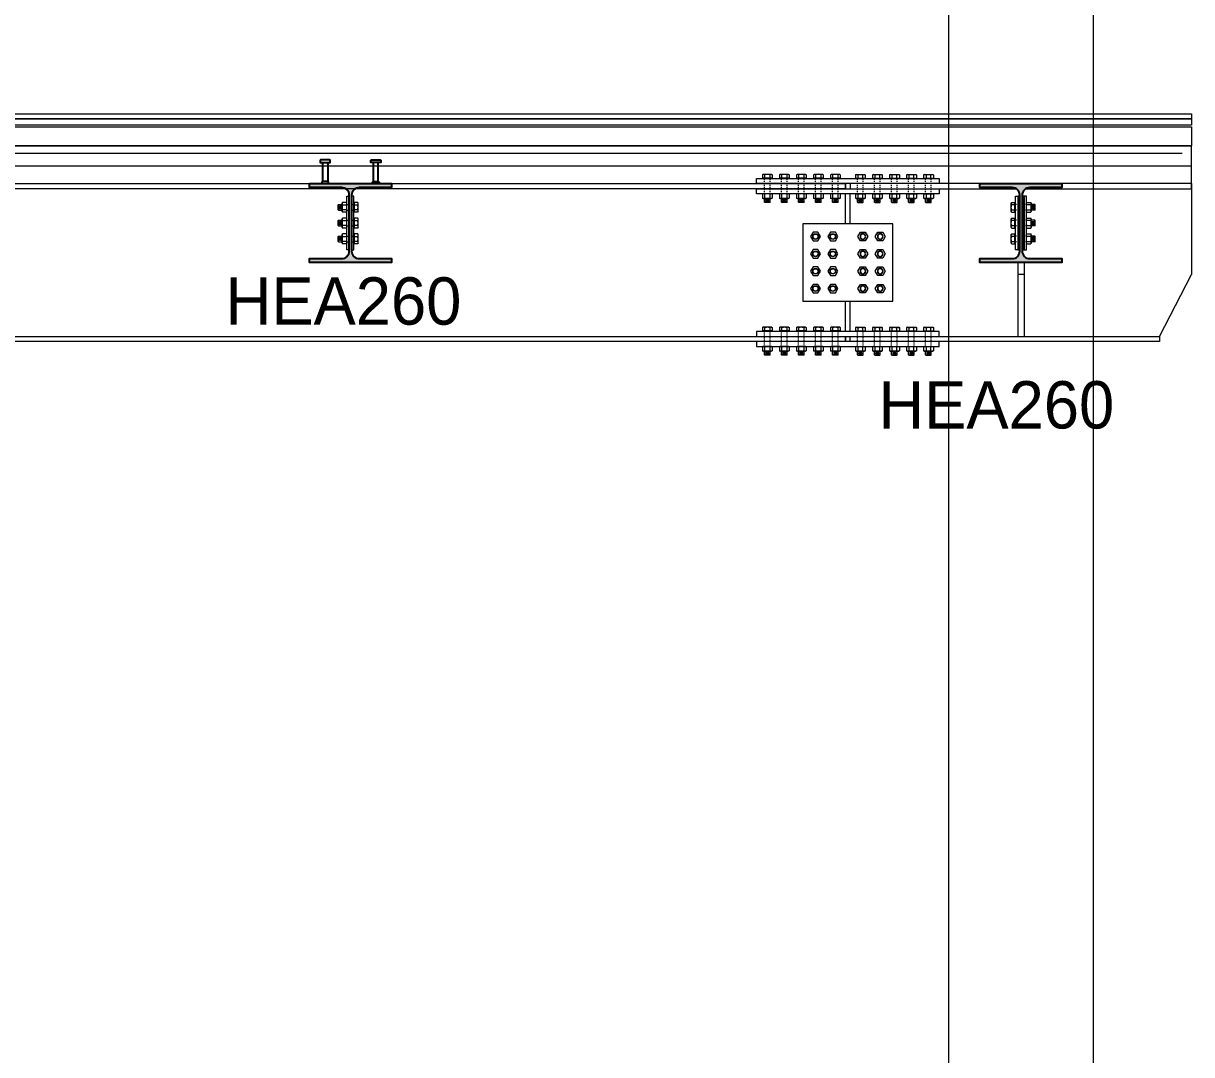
# Model space of a CAD drawing. Header units: millimetres. Extents: x -6949 to 549764, y -83146 to 127128.
# Drawn here: x 170963 to 174666, y 63781 to 67048 of the extents above; entities that cross this region are included whole.
import ezdxf

# ---------------------------------------------------------------- set-up
doc = ezdxf.new("R2010")
doc.units = ezdxf.units.MM
doc.linetypes.add('Tratto', pattern=[6.35, 3.175, -3.175])
for name, color, linetype, lineweight in [('armatura', 1, 'Continuous', 15), ('bulloni', 5, 'Continuous', 9), ('piastra', 6, 'Continuous', 18), ('S-BEAM', 5, 'Continuous', 18), ('S-COLS', 7, 'Continuous', 18), ('SEZIONI acciaio - Steel sections', 7, 'Continuous', 25), ('solaio2', 7, 'Continuous', 9)]:
    doc.layers.add(name, color=color, linetype=linetype, lineweight=lineweight)
doc.layers.add('PIOLO', color=4, linetype='Continuous')
doc.layers.add('quote', color=7, linetype='Continuous', lineweight=5, true_color=0x383838)
doc.styles.get("Standard").update_dxf_attribs({"font": ''})
doc.styles.get('Standard').set_extended_font_data('Bahnschrift Light')

# ---------------------------------------------------------------- blocks, each defined once
blk = doc.blocks.new('*U196')
at = {"layer": 'bulloni'}
blk.add_lwpolyline([(-15.6, 0), (-7.8, -13.5), (7.8, -13.5), (15.6, 0), (7.8, 13.5), (-7.8, 13.5)], close=True, dxfattribs=at)
for radius in [9, 7.88]:
    blk.add_circle((0, 0), radius, dxfattribs=at)
blk = doc.blocks.new('*U197')
at = {"color": 0, "linetype": 'ByBlock', "lineweight": -2, "transparency": 16777216}
for p in [(0, 0), (55, 0), (0, -55), (55, -55), (0, -110), (55, -110), (0, -165), (55, -165)]:
    blk.add_blockref('*U196', p, dxfattribs=at)
blk = doc.blocks.new('*U198')
at = {"layer": 'bulloni'}
blk.add_lwpolyline([(-15.6, 0), (-7.8, -13.5), (7.8, -13.5), (15.6, 0), (7.8, 13.5), (-7.8, 13.5)], close=True, dxfattribs=at)
for radius in [9, 7.88]:
    blk.add_circle((0, 0), radius, dxfattribs=at)
blk = doc.blocks.new('*U199')
at = {"color": 0, "linetype": 'ByBlock', "lineweight": -2, "transparency": 16777216}
for p in [(0, 0), (55, 0), (0, -55), (55, -55), (0, -110), (55, -110), (0, -165), (55, -165)]:
    blk.add_blockref('*U198', p, dxfattribs=at)
blk = doc.blocks.new('*U200')
at = {"layer": 'bulloni'}
for p, q in [((-13.7, 44.3), (-15.6, 43.1)), ((-15.6, 43.1), (-15.6, 32.8)), ((13.7, 44.3), (-13.7, 44.3)), ((-7.8, 32.8), (-7.8, 43.1)), ((7.8, 43.1), (7.8, 32.8)), ((13.7, 44.3), (15.6, 43.1)), ((15.6, 43.1), (15.6, 32.8)), ((15.6, 32.8), (-15.6, 32.8)), ((-12.5, 32.8), (-12.5, 32.3)), ((12.5, 32.3), (-12.5, 32.3)), ((12.5, 32.8), (12.5, 32.3)), ((-13.7, -16.7), (-15.6, -17.9)), ((-15.6, -17.9), (-15.6, -30.4)), ((-13.7, -31.7), (-15.6, -30.4)), ((13.7, -16.7), (-13.7, -16.7)), ((13.7, -31.7), (-13.7, -31.7)), ((-9, -43.3), (-9, -31.7)), ((-7.8, -30.4), (-7.8, -17.9)), ((-6.5, -34.4), (6.5, -33.7)), ((-5, -36.8), (5, -36.3)), ((7.8, -17.9), (7.8, -30.4)), ((9, -43.3), (9, -31.7)), ((13.7, -16.7), (15.6, -17.9)), ((13.7, -31.7), (15.6, -30.4)), ((15.6, -17.9), (15.6, -30.4)), ((-8, -44.3), (-9, -43.3)), ((9, -43.3), (-9, -43.3)), ((8, -44.3), (-8, -44.3)), ((-6.5, -39.4), (6.5, -38.7)), ((-5, -41.8), (5, -41.3)), ((9, -43.3), (8, -44.3))]:
    blk.add_line(p, q, dxfattribs=at)
at = {"layer": 'bulloni', "linetype": 'Tratto'}
for points in [[(-9, -16.7), (-9, 31.3)], [(9, -16.7), (9, 31.3)]]:
    blk.add_lwpolyline(points, dxfattribs=at)
at = {"layer": 'bulloni'}
for centre, radius, start, end in [((-11.7, 37.6), 6.67, 54.2621, 125.7379), ((0, 19.5), 24.8, 71.6858, 108.3142), ((11.7, 37.6), 6.67, 54.2621, 125.7379), ((-10, 31.3), 1, 0, 90), ((10, 31.3), 1, 90, 180), ((-11.7, -23.4), 6.67, 54.2621, 125.7379), ((-11.7, -25), 6.67, 234.2621, 305.7379), ((0, -41.5), 24.8, 71.6858, 108.3142), ((0, -6.9), 24.8, 251.6858, 288.3142), ((11.7, -23.4), 6.67, 54.2621, 125.7379), ((11.7, -25), 6.67, 234.2621, 305.7379)]:
    blk.add_arc(centre, radius, start, end, dxfattribs=at)
blk = doc.blocks.new('*U201')
at = {"color": 0, "linetype": 'ByBlock', "lineweight": -2, "transparency": 16777216}
for p in [(0, 0), (54, 0), (108, 0), (162, 0), (216, 0)]:
    blk.add_blockref('*U200', p, dxfattribs=at)
blk = doc.blocks.new('*U202')
at = {"layer": 'bulloni'}
for p, q in [((-13.7, 44.3), (-15.6, 43.1)), ((-15.6, 43.1), (-15.6, 32.8)), ((13.7, 44.3), (-13.7, 44.3)), ((-7.8, 32.8), (-7.8, 43.1)), ((7.8, 43.1), (7.8, 32.8)), ((13.7, 44.3), (15.6, 43.1)), ((15.6, 43.1), (15.6, 32.8)), ((15.6, 32.8), (-15.6, 32.8)), ((-12.5, 32.8), (-12.5, 32.3)), ((12.5, 32.3), (-12.5, 32.3)), ((12.5, 32.8), (12.5, 32.3)), ((-13.7, -16.7), (-15.6, -17.9)), ((-15.6, -17.9), (-15.6, -30.4)), ((-13.7, -31.7), (-15.6, -30.4)), ((13.7, -16.7), (-13.7, -16.7)), ((13.7, -31.7), (-13.7, -31.7)), ((-9, -43.3), (-9, -31.7)), ((-7.8, -30.4), (-7.8, -17.9)), ((-6.5, -34.4), (6.5, -33.7)), ((-5, -36.8), (5, -36.3)), ((7.8, -17.9), (7.8, -30.4)), ((9, -43.3), (9, -31.7)), ((13.7, -16.7), (15.6, -17.9)), ((13.7, -31.7), (15.6, -30.4)), ((15.6, -17.9), (15.6, -30.4)), ((-8, -44.3), (-9, -43.3)), ((9, -43.3), (-9, -43.3)), ((8, -44.3), (-8, -44.3)), ((-6.5, -39.4), (6.5, -38.7)), ((-5, -41.8), (5, -41.3)), ((9, -43.3), (8, -44.3))]:
    blk.add_line(p, q, dxfattribs=at)
at = {"layer": 'bulloni', "linetype": 'Tratto'}
for points in [[(-9, -16.7), (-9, 31.3)], [(9, -16.7), (9, 31.3)]]:
    blk.add_lwpolyline(points, dxfattribs=at)
at = {"layer": 'bulloni'}
for centre, radius, start, end in [((-11.7, 37.6), 6.67, 54.2621, 125.7379), ((0, 19.5), 24.8, 71.6858, 108.3142), ((11.7, 37.6), 6.67, 54.2621, 125.7379), ((-10, 31.3), 1, 0, 90), ((10, 31.3), 1, 90, 180), ((-11.7, -23.4), 6.67, 54.2621, 125.7379), ((-11.7, -25), 6.67, 234.2621, 305.7379), ((0, -41.5), 24.8, 71.6858, 108.3142), ((0, -6.9), 24.8, 251.6858, 288.3142), ((11.7, -23.4), 6.67, 54.2621, 125.7379), ((11.7, -25), 6.67, 234.2621, 305.7379)]:
    blk.add_arc(centre, radius, start, end, dxfattribs=at)
blk = doc.blocks.new('*U203')
at = {"color": 0, "linetype": 'ByBlock', "lineweight": -2, "transparency": 16777216}
for p in [(0, 0), (54, 0), (108, 0), (162, 0), (216, 0)]:
    blk.add_blockref('*U202', p, dxfattribs=at)
blk = doc.blocks.new('*U205')
at = {"layer": 'bulloni'}
for p, q in [((-13.7, 44.3), (-15.6, 43.1)), ((-15.6, 43.1), (-15.6, 32.8)), ((13.7, 44.3), (-13.7, 44.3)), ((-7.8, 32.8), (-7.8, 43.1)), ((7.8, 43.1), (7.8, 32.8)), ((13.7, 44.3), (15.6, 43.1)), ((15.6, 43.1), (15.6, 32.8)), ((15.6, 32.8), (-15.6, 32.8)), ((-12.5, 32.8), (-12.5, 32.3)), ((12.5, 32.3), (-12.5, 32.3)), ((12.5, 32.8), (12.5, 32.3)), ((-13.7, -16.7), (-15.6, -17.9)), ((-15.6, -17.9), (-15.6, -30.4)), ((-13.7, -31.7), (-15.6, -30.4)), ((13.7, -16.7), (-13.7, -16.7)), ((13.7, -31.7), (-13.7, -31.7)), ((-9, -43.3), (-9, -31.7)), ((-7.8, -30.4), (-7.8, -17.9)), ((-6.5, -34.4), (6.5, -33.7)), ((-5, -36.8), (5, -36.3)), ((7.8, -17.9), (7.8, -30.4)), ((9, -43.3), (9, -31.7)), ((13.7, -16.7), (15.6, -17.9)), ((13.7, -31.7), (15.6, -30.4)), ((15.6, -17.9), (15.6, -30.4)), ((-8, -44.3), (-9, -43.3)), ((9, -43.3), (-9, -43.3)), ((8, -44.3), (-8, -44.3)), ((-6.5, -39.4), (6.5, -38.7)), ((-5, -41.8), (5, -41.3)), ((9, -43.3), (8, -44.3))]:
    blk.add_line(p, q, dxfattribs=at)
at = {"layer": 'bulloni', "linetype": 'Tratto'}
for points in [[(-9, -16.7), (-9, 31.3)], [(9, -16.7), (9, 31.3)]]:
    blk.add_lwpolyline(points, dxfattribs=at)
at = {"layer": 'bulloni'}
for centre, radius, start, end in [((-11.7, 37.6), 6.67, 54.2621, 125.7379), ((0, 19.5), 24.8, 71.6858, 108.3142), ((11.7, 37.6), 6.67, 54.2621, 125.7379), ((-10, 31.3), 1, 0, 90), ((10, 31.3), 1, 90, 180), ((-11.7, -23.4), 6.67, 54.2621, 125.7379), ((-11.7, -25), 6.67, 234.2621, 305.7379), ((0, -41.5), 24.8, 71.6858, 108.3142), ((0, -6.9), 24.8, 251.6858, 288.3142), ((11.7, -23.4), 6.67, 54.2621, 125.7379), ((11.7, -25), 6.67, 234.2621, 305.7379)]:
    blk.add_arc(centre, radius, start, end, dxfattribs=at)
blk = doc.blocks.new('*U219')
at = {"color": 0, "linetype": 'ByBlock', "lineweight": -2, "transparency": 16777216}
for p in [(0, 0), (54, 0), (108, 0), (162, 0), (216, 0)]:
    blk.add_blockref('*U205', p, dxfattribs=at)
blk = doc.blocks.new('*U206')
at = {"layer": 'bulloni'}
for p, q in [((-13.7, 44.3), (-15.6, 43.1)), ((-15.6, 43.1), (-15.6, 32.8)), ((13.7, 44.3), (-13.7, 44.3)), ((-7.8, 32.8), (-7.8, 43.1)), ((7.8, 43.1), (7.8, 32.8)), ((13.7, 44.3), (15.6, 43.1)), ((15.6, 43.1), (15.6, 32.8)), ((15.6, 32.8), (-15.6, 32.8)), ((-12.5, 32.8), (-12.5, 32.3)), ((12.5, 32.3), (-12.5, 32.3)), ((12.5, 32.8), (12.5, 32.3)), ((-13.7, -16.7), (-15.6, -17.9)), ((-15.6, -17.9), (-15.6, -30.4)), ((-13.7, -31.7), (-15.6, -30.4)), ((13.7, -16.7), (-13.7, -16.7)), ((13.7, -31.7), (-13.7, -31.7)), ((-9, -43.3), (-9, -31.7)), ((-7.8, -30.4), (-7.8, -17.9)), ((-6.5, -34.4), (6.5, -33.7)), ((-5, -36.8), (5, -36.3)), ((7.8, -17.9), (7.8, -30.4)), ((9, -43.3), (9, -31.7)), ((13.7, -16.7), (15.6, -17.9)), ((13.7, -31.7), (15.6, -30.4)), ((15.6, -17.9), (15.6, -30.4)), ((-8, -44.3), (-9, -43.3)), ((9, -43.3), (-9, -43.3)), ((8, -44.3), (-8, -44.3)), ((-6.5, -39.4), (6.5, -38.7)), ((-5, -41.8), (5, -41.3)), ((9, -43.3), (8, -44.3))]:
    blk.add_line(p, q, dxfattribs=at)
at = {"layer": 'bulloni', "linetype": 'Tratto'}
for points in [[(-9, -16.7), (-9, 31.3)], [(9, -16.7), (9, 31.3)]]:
    blk.add_lwpolyline(points, dxfattribs=at)
at = {"layer": 'bulloni'}
for centre, radius, start, end in [((-11.7, 37.6), 6.67, 54.2621, 125.7379), ((0, 19.5), 24.8, 71.6858, 108.3142), ((11.7, 37.6), 6.67, 54.2621, 125.7379), ((-10, 31.3), 1, 0, 90), ((10, 31.3), 1, 90, 180), ((-11.7, -23.4), 6.67, 54.2621, 125.7379), ((-11.7, -25), 6.67, 234.2621, 305.7379), ((0, -41.5), 24.8, 71.6858, 108.3142), ((0, -6.9), 24.8, 251.6858, 288.3142), ((11.7, -23.4), 6.67, 54.2621, 125.7379), ((11.7, -25), 6.67, 234.2621, 305.7379)]:
    blk.add_arc(centre, radius, start, end, dxfattribs=at)
blk = doc.blocks.new('*U204')
at = {"color": 0, "linetype": 'ByBlock', "lineweight": -2, "transparency": 16777216}
for p in [(0, 0), (54, 0), (108, 0), (162, 0), (216, 0)]:
    blk.add_blockref('*U206', p, dxfattribs=at)
blk = doc.blocks.new('dbcjd')
at = {"layer": 'bulloni'}
for p, q in [((12712.1, -46901.9), (12713.1, -46900.9)), ((12712.1, -46917.9), (12712.1, -46901.9)), ((12713.1, -46900.9), (12724.8, -46900.9)), ((12713.1, -46918.9), (12713.1, -46900.9)), ((12714.6, -46904.9), (12715.2, -46914.9)), ((12717, -46903.4), (12717.8, -46916.4)), ((12719.6, -46904.9), (12720.2, -46914.9)), ((12722, -46903.4), (12722.8, -46916.4)), ((12724.8, -46896.2), (12726, -46894.3)), ((12724.8, -46923.6), (12724.8, -46896.2)), ((12738.5, -46894.3), (12726, -46894.3)), ((12726, -46902.1), (12738.5, -46902.1)), ((12739.8, -46896.2), (12738.5, -46894.3)), ((12739.8, -46923.6), (12739.8, -46896.2)), ((12775.8, -46922.4), (12775.8, -46897.4)), ((12776.3, -46897.4), (12775.8, -46897.4)), ((12776.3, -46925.5), (12776.3, -46894.3)), ((12786.5, -46894.3), (12776.3, -46894.3)), ((12776.3, -46902.1), (12786.5, -46902.1)), ((12787.8, -46896.2), (12786.5, -46894.3)), ((12787.8, -46923.6), (12787.8, -46896.2)), ((12713.1, -46918.9), (12712.1, -46917.9)), ((12713.1, -46918.9), (12724.8, -46918.9)), ((12724.8, -46923.6), (12726, -46925.5)), ((12724.8, -46946.2), (12726, -46944.3)), ((12724.8, -46973.6), (12724.8, -46946.2)), ((12738.5, -46917.7), (12726, -46917.7)), ((12738.5, -46925.5), (12726, -46925.5)), ((12738.5, -46944.3), (12726, -46944.3)), ((12739.8, -46923.6), (12738.5, -46925.5)), ((12739.8, -46946.2), (12738.5, -46944.3)), ((12739.8, -46973.6), (12739.8, -46946.2)), ((12776.3, -46922.4), (12775.8, -46922.4)), ((12775.8, -46972.4), (12775.8, -46947.4)), ((12776.3, -46947.4), (12775.8, -46947.4)), ((12786.5, -46917.7), (12776.3, -46917.7)), ((12786.5, -46925.5), (12776.3, -46925.5)), ((12776.3, -46975.5), (12776.3, -46944.3)), ((12786.5, -46944.3), (12776.3, -46944.3)), ((12787.8, -46923.6), (12786.5, -46925.5)), ((12787.8, -46946.2), (12786.5, -46944.3)), ((12787.8, -46973.6), (12787.8, -46946.2)), ((12712.1, -46951.9), (12713.1, -46950.9)), ((12712.1, -46967.9), (12712.1, -46951.9)), ((12713.1, -46968.9), (12712.1, -46967.9)), ((12713.1, -46950.9), (12724.8, -46950.9)), ((12713.1, -46968.9), (12713.1, -46950.9)), ((12713.1, -46968.9), (12724.8, -46968.9)), ((12714.6, -46954.9), (12715.2, -46964.9)), ((12717, -46953.4), (12717.8, -46966.4)), ((12719.6, -46954.9), (12720.2, -46964.9)), ((12722, -46953.4), (12722.8, -46966.4)), ((12724.8, -46973.6), (12726, -46975.5)), ((12726, -46952.1), (12738.5, -46952.1)), ((12738.5, -46967.7), (12726, -46967.7)), ((12738.5, -46975.5), (12726, -46975.5)), ((12739.8, -46973.6), (12738.5, -46975.5)), ((12776.3, -46972.4), (12775.8, -46972.4)), ((12776.3, -46952.1), (12786.5, -46952.1)), ((12786.5, -46967.7), (12776.3, -46967.7)), ((12786.5, -46975.5), (12776.3, -46975.5)), ((12787.8, -46973.6), (12786.5, -46975.5)), ((12712.1, -47001.9), (12713.1, -47000.9)), ((12712.1, -47017.9), (12712.1, -47001.9)), ((12713.1, -47018.9), (12712.1, -47017.9)), ((12713.1, -47000.9), (12724.8, -47000.9)), ((12713.1, -47018.9), (12713.1, -47000.9)), ((12713.1, -47018.9), (12724.8, -47018.9)), ((12714.6, -47004.9), (12715.2, -47014.9)), ((12717, -47003.4), (12717.8, -47016.4)), ((12719.6, -47004.9), (12720.2, -47014.9)), ((12722, -47003.4), (12722.8, -47016.4)), ((12724.8, -46996.2), (12726, -46994.3)), ((12724.8, -47023.6), (12724.8, -46996.2)), ((12724.8, -47023.6), (12726, -47025.5)), ((12738.5, -46994.3), (12726, -46994.3)), ((12726, -47002.1), (12738.5, -47002.1)), ((12738.5, -47017.7), (12726, -47017.7)), ((12739.8, -46996.2), (12738.5, -46994.3)), ((12739.8, -47023.6), (12738.5, -47025.5)), ((12739.8, -47023.6), (12739.8, -46996.2)), ((12775.8, -47022.4), (12775.8, -46997.4)), ((12776.3, -46997.4), (12775.8, -46997.4)), ((12776.3, -47022.4), (12775.8, -47022.4)), ((12776.3, -47025.5), (12776.3, -46994.3)), ((12786.5, -46994.3), (12776.3, -46994.3)), ((12776.3, -47002.1), (12786.5, -47002.1)), ((12786.5, -47017.7), (12776.3, -47017.7)), ((12787.8, -46996.2), (12786.5, -46994.3)), ((12787.8, -47023.6), (12786.5, -47025.5)), ((12787.8, -47023.6), (12787.8, -46996.2)), ((12738.5, -47025.5), (12726, -47025.5)), ((12786.5, -47025.5), (12776.3, -47025.5))]:
    blk.add_line(p, q, dxfattribs=at)
at = {"layer": 'bulloni', "linetype": 'Tratto'}
for points in [[(12739.8, -46900.9), (12774.8, -46900.9)], [(12739.8, -46918.9), (12774.8, -46918.9)], [(12739.8, -46950.9), (12774.8, -46950.9)], [(12739.8, -46968.9), (12774.8, -46968.9)], [(12739.8, -47000.9), (12774.8, -47000.9)], [(12739.8, -47018.9), (12774.8, -47018.9)]]:
    blk.add_lwpolyline(points, dxfattribs=at)
at = {"layer": 'bulloni'}
for centre, radius, start, end in [((12731.4, -46898.2), 6.67, 144.2621, 215.7379), ((12749.6, -46909.9), 24.8, 161.6858, 198.3142), ((12733.1, -46898.2), 6.67, 324.2621, 35.7379), ((12715, -46909.9), 24.8, 341.6858, 18.3142), ((12774.8, -46899.9), 1, 270, 0), ((12781.1, -46898.2), 6.67, 324.2621, 35.7379), ((12763, -46909.9), 24.8, 341.6858, 18.3142), ((12731.4, -46921.6), 6.67, 144.2621, 215.7379), ((12731.4, -46948.2), 6.67, 144.2621, 215.7379), ((12733.1, -46921.6), 6.67, 324.2621, 35.7379), ((12733.1, -46948.2), 6.67, 324.2621, 35.7379), ((12774.8, -46919.9), 1, 0, 90), ((12774.8, -46949.9), 1, 270, 0), ((12781.1, -46921.6), 6.67, 324.2621, 35.7379), ((12781.1, -46948.2), 6.67, 324.2621, 35.7379), ((12749.6, -46959.9), 24.8, 161.6858, 198.3142), ((12731.4, -46971.6), 6.67, 144.2621, 215.7379), ((12715, -46959.9), 24.8, 341.6858, 18.3142), ((12733.1, -46971.6), 6.67, 324.2621, 35.7379), ((12774.8, -46969.9), 1, 0, 90), ((12763, -46959.9), 24.8, 341.6858, 18.3142), ((12781.1, -46971.6), 6.67, 324.2621, 35.7379), ((12731.4, -46998.2), 6.67, 144.2621, 215.7379), ((12749.6, -47009.9), 24.8, 161.6858, 198.3142), ((12731.4, -47021.6), 6.67, 144.2621, 215.7379), ((12733.1, -46998.2), 6.67, 324.2621, 35.7379), ((12715, -47009.9), 24.8, 341.6858, 18.3142), ((12733.1, -47021.6), 6.67, 324.2621, 35.7379), ((12774.8, -46999.9), 1, 270, 0), ((12774.8, -47019.9), 1, 0, 90), ((12781.1, -46998.2), 6.67, 324.2621, 35.7379), ((12763, -47009.9), 24.8, 341.6858, 18.3142), ((12781.1, -47021.6), 6.67, 324.2621, 35.7379)]:
    blk.add_arc(centre, radius, start, end, dxfattribs=at)
blk = doc.blocks.new('DD')
at = {"layer": 'PIOLO'}
blk.add_lwpolyline([(49540.9, -39710.5), (49511.2, -39710.5, 0.414214), (49510.2, -39711.5), (49510.2, -39718.5), (49541.9, -39718.5), (49541.9, -39711.5, 0.414214)], format="xyb", close=True, dxfattribs=at)
for points in [[(49518.1, -39718.5), (49534, -39718.5), (49534, -39778.5), (49518.1, -39778.5)], [(49515.5, -39785.5), (49536.5, -39785.5), (49536.5, -39780.5), (49534.5, -39778.5), (49517.5, -39778.5), (49515.5, -39780.5)]]:
    blk.add_lwpolyline(points, close=True, dxfattribs=at)
blk = doc.blocks.new('vfdcv')
at = {"layer": 'bulloni'}
for p, q in [((50940.3, -31978.2), (50941.3, -31977.2)), ((50940.3, -31994.2), (50940.3, -31978.2)), ((50941.3, -31977.2), (50952.9, -31977.2)), ((50941.3, -31995.2), (50941.3, -31977.2)), ((50942.8, -31981.2), (50943.3, -31991.2)), ((50945.2, -31979.7), (50945.9, -31992.7)), ((50947.8, -31981.2), (50948.3, -31991.2)), ((50950.2, -31979.7), (50950.9, -31992.7)), ((50952.9, -31972.5), (50954.2, -31970.6)), ((50952.9, -31999.9), (50952.9, -31972.5)), ((50966.7, -31970.6), (50954.2, -31970.6)), ((50954.2, -31978.4), (50966.7, -31978.4)), ((50967.9, -31972.5), (50966.7, -31970.6)), ((50967.9, -31999.9), (50967.9, -31972.5)), ((50991.4, -31998.7), (50991.4, -31973.7)), ((50991.9, -31973.7), (50991.4, -31973.7)), ((50991.9, -32001.7), (50991.9, -31970.6)), ((51002.2, -31970.6), (50991.9, -31970.6)), ((50991.9, -31978.4), (51002.2, -31978.4)), ((51003.4, -31972.5), (51002.2, -31970.6)), ((51003.4, -31999.9), (51003.4, -31972.5)), ((50941.3, -31995.2), (50940.3, -31994.2)), ((50940.3, -32028.2), (50941.3, -32027.2)), ((50940.3, -32044.2), (50940.3, -32028.2)), ((50941.3, -31995.2), (50952.9, -31995.2)), ((50941.3, -32027.2), (50952.9, -32027.2)), ((50941.3, -32045.2), (50941.3, -32027.2)), ((50952.9, -31999.9), (50954.2, -32001.7)), ((50952.9, -32022.5), (50954.2, -32020.6)), ((50952.9, -32049.9), (50952.9, -32022.5)), ((50966.7, -31994), (50954.2, -31994)), ((50966.7, -32001.7), (50954.2, -32001.7)), ((50966.7, -32020.6), (50954.2, -32020.6)), ((50954.2, -32028.4), (50966.7, -32028.4)), ((50967.9, -31999.9), (50966.7, -32001.7)), ((50967.9, -32022.5), (50966.7, -32020.6)), ((50967.9, -32049.9), (50967.9, -32022.5)), ((50991.9, -31998.7), (50991.4, -31998.7)), ((50991.4, -32048.7), (50991.4, -32023.7)), ((50991.9, -32023.7), (50991.4, -32023.7)), ((51002.2, -31994), (50991.9, -31994)), ((51002.2, -32001.7), (50991.9, -32001.7)), ((50991.9, -32051.7), (50991.9, -32020.6)), ((51002.2, -32020.6), (50991.9, -32020.6)), ((50991.9, -32028.4), (51002.2, -32028.4)), ((51003.4, -31999.9), (51002.2, -32001.7)), ((51003.4, -32022.5), (51002.2, -32020.6)), ((51003.4, -32049.9), (51003.4, -32022.5)), ((50941.3, -32045.2), (50940.3, -32044.2)), ((50941.3, -32045.2), (50952.9, -32045.2)), ((50942.8, -32031.2), (50943.3, -32041.2)), ((50945.2, -32029.7), (50945.9, -32042.7)), ((50947.8, -32031.2), (50948.3, -32041.2)), ((50950.2, -32029.7), (50950.9, -32042.7)), ((50952.9, -32049.9), (50954.2, -32051.7)), ((50966.7, -32044), (50954.2, -32044)), ((50966.7, -32051.7), (50954.2, -32051.7)), ((50967.9, -32049.9), (50966.7, -32051.7)), ((50991.9, -32048.7), (50991.4, -32048.7)), ((51002.2, -32044), (50991.9, -32044)), ((51002.2, -32051.7), (50991.9, -32051.7)), ((51003.4, -32049.9), (51002.2, -32051.7)), ((50940.3, -32078.2), (50941.3, -32077.2)), ((50940.3, -32094.2), (50940.3, -32078.2)), ((50941.3, -32095.2), (50940.3, -32094.2)), ((50941.3, -32077.2), (50952.9, -32077.2)), ((50941.3, -32095.2), (50941.3, -32077.2)), ((50941.3, -32095.2), (50952.9, -32095.2)), ((50942.8, -32081.2), (50943.3, -32091.2)), ((50945.2, -32079.7), (50945.9, -32092.7)), ((50947.8, -32081.2), (50948.3, -32091.2)), ((50950.2, -32079.7), (50950.9, -32092.7)), ((50952.9, -32072.5), (50954.2, -32070.6)), ((50952.9, -32099.9), (50952.9, -32072.5)), ((50952.9, -32099.9), (50954.2, -32101.7)), ((50966.7, -32070.6), (50954.2, -32070.6)), ((50954.2, -32078.4), (50966.7, -32078.4)), ((50966.7, -32094), (50954.2, -32094)), ((50966.7, -32101.7), (50954.2, -32101.7)), ((50967.9, -32072.5), (50966.7, -32070.6)), ((50967.9, -32099.9), (50966.7, -32101.7)), ((50967.9, -32099.9), (50967.9, -32072.5)), ((50991.4, -32098.7), (50991.4, -32073.7)), ((50991.9, -32073.7), (50991.4, -32073.7)), ((50991.9, -32098.7), (50991.4, -32098.7)), ((50991.9, -32101.7), (50991.9, -32070.6)), ((51002.2, -32070.6), (50991.9, -32070.6)), ((50991.9, -32078.4), (51002.2, -32078.4)), ((51002.2, -32094), (50991.9, -32094)), ((51002.2, -32101.7), (50991.9, -32101.7)), ((51003.4, -32072.5), (51002.2, -32070.6)), ((51003.4, -32099.9), (51002.2, -32101.7)), ((51003.4, -32099.9), (51003.4, -32072.5))]:
    blk.add_line(p, q, dxfattribs=at)
at = {"layer": 'bulloni', "linetype": 'Tratto'}
for points in [[(50967.9, -31977.2), (50990.4, -31977.2)], [(50967.9, -31995.2), (50990.4, -31995.2)], [(50967.9, -32027.2), (50990.4, -32027.2)], [(50967.9, -32045.2), (50990.4, -32045.2)], [(50967.9, -32077.2), (50990.4, -32077.2)], [(50967.9, -32095.2), (50990.4, -32095.2)]]:
    blk.add_lwpolyline(points, dxfattribs=at)
at = {"layer": 'bulloni'}
for centre, radius, start, end in [((50959.6, -31974.5), 6.67, 144.2621, 215.7379), ((50977.7, -31986.2), 24.8, 161.6858, 198.3142), ((50961.3, -31974.5), 6.67, 324.2621, 35.7379), ((50943.1, -31986.2), 24.8, 341.6858, 18.3142), ((50990.4, -31976.2), 1, 270, 0), ((50996.8, -31974.5), 6.67, 324.2621, 35.7379), ((50978.6, -31986.2), 24.8, 341.6858, 18.3142), ((50959.6, -31997.8), 6.67, 144.2621, 215.7379), ((50959.6, -32024.5), 6.67, 144.2621, 215.7379), ((50977.7, -32036.2), 24.8, 161.6858, 198.3142), ((50961.3, -31997.8), 6.67, 324.2621, 35.7379), ((50961.3, -32024.5), 6.67, 324.2621, 35.7379), ((50943.1, -32036.2), 24.8, 341.6858, 18.3142), ((50990.4, -31996.2), 1, 0, 90), ((50990.4, -32026.2), 1, 270, 0), ((50996.8, -31997.8), 6.67, 324.2621, 35.7379), ((50996.8, -32024.5), 6.67, 324.2621, 35.7379), ((50978.6, -32036.2), 24.8, 341.6858, 18.3142), ((50959.6, -32047.8), 6.67, 144.2621, 215.7379), ((50961.3, -32047.8), 6.67, 324.2621, 35.7379), ((50990.4, -32046.2), 1, 0, 90), ((50996.8, -32047.8), 6.67, 324.2621, 35.7379), ((50959.6, -32074.5), 6.67, 144.2621, 215.7379), ((50977.7, -32086.2), 24.8, 161.6858, 198.3142), ((50959.6, -32097.8), 6.67, 144.2621, 215.7379), ((50961.3, -32074.5), 6.67, 324.2621, 35.7379), ((50943.1, -32086.2), 24.8, 341.6858, 18.3142), ((50961.3, -32097.8), 6.67, 324.2621, 35.7379), ((50990.4, -32076.2), 1, 270, 0), ((50990.4, -32096.2), 1, 0, 90), ((50996.8, -32074.5), 6.67, 324.2621, 35.7379), ((50978.6, -32086.2), 24.8, 341.6858, 18.3142), ((50996.8, -32097.8), 6.67, 324.2621, 35.7379)]:
    blk.add_arc(centre, radius, start, end, dxfattribs=at)
blk = doc.blocks.new('*U322')
at = {"layer": 'piastra'}
for points in [[(-11.2, 47.5), (-3.8, 47.5), (-3.8, -122.5), (-11.2, -122.5)], [(11.2, 47.5), (3.8, 47.5), (3.8, -122.5), (11.2, -122.5)]]:
    blk.add_lwpolyline(points, close=True, dxfattribs=at)
at = {"layer": 'SEZIONI acciaio - Steel sections'}
blk.add_lwpolyline([(-130, 87.5), (130, 87.5), (130, 75), (27.8, 75, 0.414214), (3.8, 51), (3.8, -126, 0.414214), (27.8, -150), (130, -150), (130, -162.5), (-130, -162.5), (-130, -150), (-27.8, -150, 0.414214), (-3.8, -126), (-3.8, 51, 0.414214), (-27.8, 75), (-130, 75)], format="xyb", close=True, dxfattribs=at)
at = {"layer": 'S-BEAM'}
for name, p in [('DD', (-49606, 39873)), ('vfdcv', (-50979.2, 31998.7))]:
    blk.add_blockref(name, p, dxfattribs=at)
at = {"layer": 'S-BEAM', "xscale": -1}
blk.add_blockref('DD', (49606, 39873), dxfattribs=at)
blk = doc.blocks.new('*U323')
at = {"layer": 'S-BEAM', "color": 0, "linetype": 'ByBlock', "lineweight": -2, "transparency": 16777216}
blk.add_blockref('*U322', (4250, 0), dxfattribs=at)

msp = doc.modelspace()

# ---------------------------------------------------------------- hatches: boundary and pattern name
at = {"layer": 'quote', "true_color": 0xc7c8ca}
h = msp.add_hatch(color=9, dxfattribs=at)
h.dxf.hatch_style = 1
h.paths.add_polyline_path([(172129.8, 66540.6), (171869.8, 66540.6), (171869.8, 66528.1), (171972.1, 66528.1, -0.414214), (171996.1, 66504.1), (171996.1, 66474.6), (172003.6, 66474.6), (172003.6, 66500.6), (172003.6, 66504.1, -0.414214), (172027.6, 66528.1), (172129.8, 66528.1)])
h.paths.add_polyline_path([(172003.6, 66327.1), (172003.6, 66374.6), (171996.1, 66374.6), (171996.1, 66330.6), (171996.1, 66327.1, -0.414214), (171972.1, 66303.1), (171869.8, 66303.1), (171869.8, 66290.6), (172129.8, 66290.6), (172129.8, 66303.1), (172027.6, 66303.1, -0.414214)])
h.paths.add_polyline_path([(172003.6, 66406.6), (171996.1, 66406.6), (171996.1, 66374.6), (172003.6, 66374.6)])
h.paths.add_polyline_path([(172003.6, 66456.6), (171996.1, 66456.6), (171996.1, 66424.6), (172003.6, 66424.6)])
h.paths.add_polyline_path([(172003.6, 66424.6), (171996.1, 66424.6), (171996.1, 66406.6), (172003.6, 66406.6)])
h.paths.add_polyline_path([(172003.6, 66474.6), (171996.1, 66474.6), (171996.1, 66456.6), (172003.6, 66456.6)])
h = msp.add_hatch(color=9, dxfattribs=at)
h.dxf.hatch_style = 1
h.paths.add_polyline_path([(174254.8, 66540.6), (173994.8, 66540.6), (173994.8, 66528.1), (174097.1, 66528.1, -0.414214), (174121.1, 66504.1), (174121.1, 66474.6), (174128.6, 66474.6), (174128.6, 66500.6), (174128.6, 66504.1, -0.414214), (174152.6, 66528.1), (174254.8, 66528.1)])
h.paths.add_polyline_path([(174128.6, 66327.1), (174128.6, 66374.6), (174121.1, 66374.6), (174121.1, 66330.6), (174121.1, 66327.1, -0.414214), (174097.1, 66303.1), (173994.8, 66303.1), (173994.8, 66290.6), (174254.8, 66290.6), (174254.8, 66303.1), (174152.6, 66303.1, -0.414214)])
h.paths.add_polyline_path([(174128.6, 66406.6), (174121.1, 66406.6), (174121.1, 66374.6), (174128.6, 66374.6)])
h.paths.add_polyline_path([(174128.6, 66456.6), (174121.1, 66456.6), (174121.1, 66424.6), (174128.6, 66424.6)])
h.paths.add_polyline_path([(174128.6, 66424.6), (174121.1, 66424.6), (174121.1, 66406.6), (174128.6, 66406.6)])
h.paths.add_polyline_path([(174128.6, 66474.6), (174121.1, 66474.6), (174121.1, 66456.6), (174128.6, 66456.6)])

# ---------------------------------------------------------------- linework, layer by layer
at = {"color": 0, "lineweight": 9}
for points in [[(165083.8, 66762), (174665.8, 66762), (174665.8, 66745.6), (165083.8, 66745.6)], [(165083.8, 66745.6), (174665.8, 66745.6), (174665.8, 66725.6), (165083.8, 66725.6)]]:
    msp.add_lwpolyline(points, close=True, dxfattribs=at)
msp.add_lwpolyline([(165083.8, 66660.6), (165083.8, 66720.6), (174665.8, 66720.6), (174665.8, 66660.6), (165083.8, 66660.6)], dxfattribs=at)
at = {"layer": 'armatura'}
msp.add_lwpolyline([(165113.8, 66637.6), (174635.8, 66637.6)], dxfattribs=at)
at = {"layer": 'piastra'}
for p in [(174665.8, 66540.6), (174564.2, 66056.6)]:
    msp.add_line(p, (174665.8, 66253.3), dxfattribs=at)
for points in [[(173865.8, 66540.6), (173286.8, 66540.6), (173286.8, 66556.6), (173865.8, 66556.6)], [(173865.8, 66508.6), (173286.8, 66508.6), (173286.8, 66524.6), (173865.8, 66524.6)], [(174107.3, 66500.6), (174114.8, 66500.6), (174114.8, 66330.6), (174107.3, 66330.6)], [(174121.1, 66500.6), (174114.8, 66500.6), (174114.8, 66330.6), (174121.1, 66330.6)], [(174134.8, 66500.6), (174128.6, 66500.6), (174128.6, 66330.6), (174134.8, 66330.6)], [(174142.3, 66500.6), (174134.8, 66500.6), (174134.8, 66330.6), (174142.3, 66330.6)], [(173718.8, 66413.1), (173433.8, 66413.1), (173433.8, 66168.1), (173718.8, 66168.1)], [(173865.8, 66072.6), (173286.8, 66072.6), (173286.8, 66056.6), (173865.8, 66056.6)], [(173865.8, 66040.6), (173286.8, 66040.6), (173286.8, 66024.6), (173865.8, 66024.6)]]:
    msp.add_lwpolyline(points, close=True, dxfattribs=at)
for points in [[(174140.1, 66524.6), (174665.8, 66524.6), (174665.8, 66540.6), (173583.8, 66540.6), (173583.8, 66524.6), (174109.5, 66524.6)], [(173583.8, 66413.1), (173583.8, 66508.6)], [(174114.8, 66290.6), (174114.8, 66056.6)], [(174134.8, 66290.6), (174134.8, 66056.6)], [(174134.8, 66253.3), (174114.8, 66253.3)], [(173583.8, 66072.6), (173583.8, 66168.1)], [(174150.9, 66056.6), (174564.2, 66056.6), (174564.2, 66040.6), (173583.8, 66040.6), (173583.8, 66056.6), (174150.9, 66056.6)]]:
    msp.add_lwpolyline(points, dxfattribs=at)
at = {"layer": 'S-BEAM'}
for points in [[(166180.8, 66540.6), (173568.8, 66540.6), (173568.8, 66524.6), (166180.8, 66524.6)], [(166180.8, 66056.6), (173568.8, 66056.6), (173568.8, 66040.6), (166180.8, 66040.6)]]:
    msp.add_lwpolyline(points, close=True, dxfattribs=at)
for points in [[(166180.8, 66413.1), (166180.8, 66540.6), (173568.8, 66540.6), (173568.8, 66540.6)], [(173568.8, 66524.6), (173568.8, 66540.6)], [(173568.8, 66413.1), (173568.8, 66508.6)], [(173568.8, 66072.6), (173568.8, 66168.1)], [(173568.8, 66040.6), (173568.8, 66040.6), (166180.8, 66040.6), (166180.8, 66056.6)], [(173568.8, 66040.6), (173568.8, 66056.6)]]:
    msp.add_lwpolyline(points, dxfattribs=at)
at = {"layer": 'S-COLS'}
msp.add_lwpolyline([(173896.3, 74526.2), (174353.3, 74526.2), (174353.3, 62543.4), (173896.3, 62543.4)], close=True, dxfattribs=at)
at = {"layer": 'SEZIONI acciaio - Steel sections'}
msp.add_lwpolyline([(173994.8, 66540.6), (174254.8, 66540.6), (174254.8, 66528.1), (174152.6, 66528.1, 0.414214), (174128.6, 66504.1), (174128.6, 66327.1, 0.414214), (174152.6, 66303.1), (174254.8, 66303.1), (174254.8, 66290.6), (173994.8, 66290.6), (173994.8, 66303.1), (174097.1, 66303.1, 0.414214), (174121.1, 66327.1), (174121.1, 66504.1, 0.414214), (174097.1, 66528.1), (173994.8, 66528.1)], format="xyb", close=True, dxfattribs=at)
at = {"layer": 'solaio2'}
for points in [[(165083.8, 66540.6), (165083.8, 66660.6), (174665.8, 66660.6)], [(174665.8, 66540.6), (174665.8, 66660.6)], [(174665.8, 66595.6), (165083.8, 66595.6)]]:
    msp.add_lwpolyline(points, dxfattribs=at)

# ---------------------------------------------------------------- block references
for name, p in [('*U203', (173320.8, 66525.3)), ('*U199', (173473.8, 66373.1)), ('*U204', (173320.8, 66041.3))]:
    msp.add_blockref(name, p)
at = {"xscale": -1}
for name, p in [('*U201', (173831.8, 66525.3)), ('*U197', (173678.8, 66373.1)), ('*U219', (173831.8, 66041.3))]:
    msp.add_blockref(name, p, dxfattribs=at)
at = {"layer": 'piastra', "xscale": -1}
msp.add_blockref('dbcjd', (186882.1, 113375.5), dxfattribs=at)
at = {"layer": 'S-BEAM'}
msp.add_blockref('*U323', (167749.8, 66453.1), dxfattribs=at)

# ---------------------------------------------------------------- texts
at = {"layer": 'quote', "char_height": 150, "attachment_point": 1}
for insert in [(171604.2, 66243.8), (173673.3, 65914.8)]:
    msp.add_mtext_dynamic_manual_height_columns('HEA260', width=854.219, gutter_width=1, heights=[0], dxfattribs=dict(at, insert=insert))

doc.saveas('drawing.dxf')
